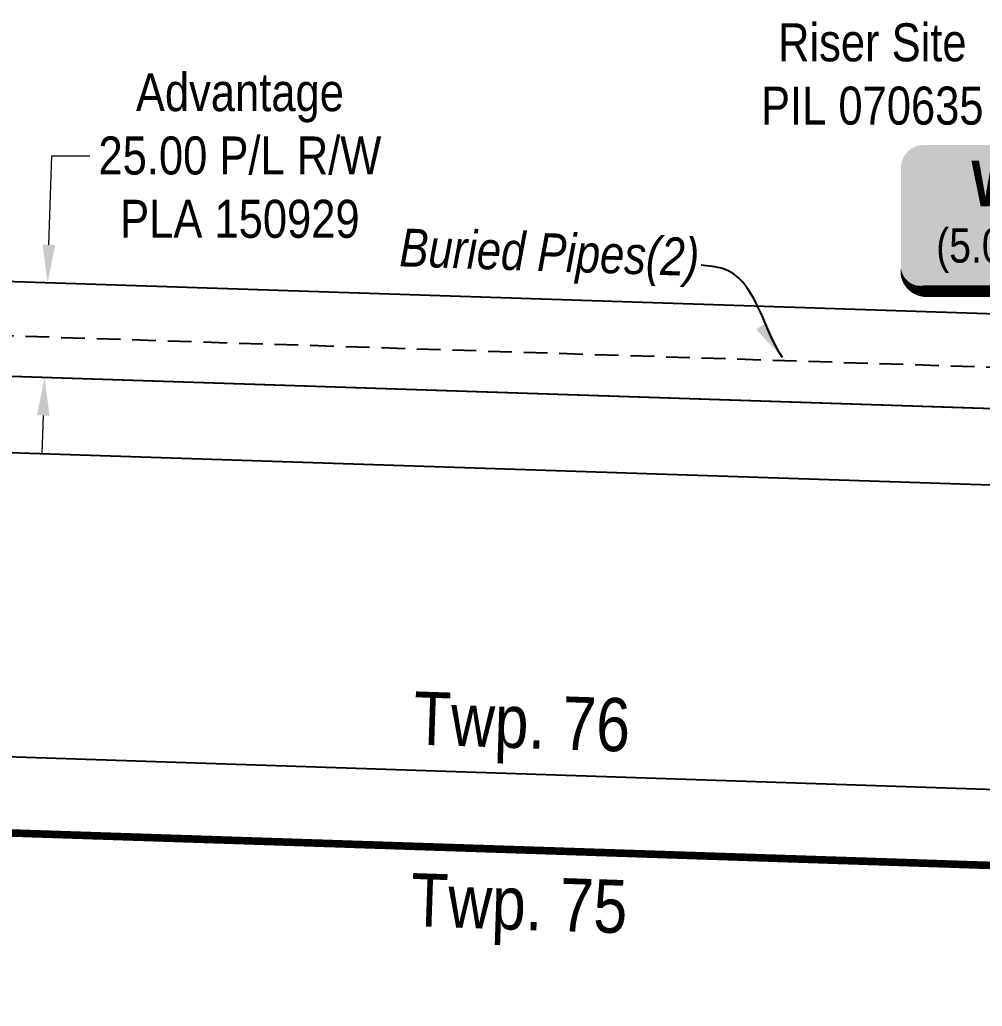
# Model space of a CAD drawing. Extents: x 347027 to 353466, y 6157949 to 6165050.
# Drawn here: x 350846.8 to 351100.2, y 6158328.7 to 6158588.4 of the extents above; entities that cross this region are included whole.
import ezdxf

# ---------------------------------------------------------------- set-up
doc = ezdxf.new("R2010")
doc.units = 0
doc.header["$LTSCALE"] = 5
doc.header["$PDSIZE"] = 20
doc.linetypes.add('DASHDOT2', pattern=[5, 2.5, -1.25, 0, -1.25])
doc.linetypes.add('UG_PIPE', pattern=[1.875, 1.25, -0.625])
doc.layers.get('Defpoints').update_dxf_attribs({"color": 9})
for name, color, linetype in [('AS-PIPE-UG', 44, 'UG_PIPE'), ('AS-PIPE-UG-T', 44, 'Continuous'), ('AS-WILDLIFE', 131, 'DASHDOT2'), ('D-TXT', 6, 'Continuous'), ('F-RW', 190, 'Continuous'), ('L-SEC', 7, 'Continuous'), ('P-TEMP-BLOCKS', 250, 'Continuous')]:
    doc.layers.add(name, color=color, linetype=linetype)
doc.layers.add('F-RW-T', color=190, linetype='Continuous', lineweight=9)
doc.layers.add('F-WS-T', color=190, linetype='Continuous', lineweight=9)
doc.styles.add('175L', font='ARIALN.TTF', dxfattribs={"height": 20})
doc.styles.add('80', font='ARIALN.TTF', dxfattribs={"height": 10})
doc.styles.add('80CG', font='ARIALN.TTF', dxfattribs={"height": 10})
doc.styles.add('80L', font='ARIALN.TTF', dxfattribs={"height": 10})
doc.styles.add('BOLD', font='ARIALNB.TTF')
doc.dimstyles.new('Compass 5 000', dxfattribs={"dimscale": 5, "dimtxt": 9, "dimasz": 2, "dimexe": 0.2, "dimexo": 0.0625, "dimgap": 0.5, "dimtad": 0, "dimtih": 1, "dimtoh": 1, "dimzin": 0, "dimdsep": 46, "dimtxsty": '80CG', "dimcen": 0.1, "dimse1": 1, "dimse2": 1, "dimclrd": 256, "dimclrt": 256, "dimaunit": 1, "dimadec": 4, "dimazin": 0, "dimtfac": 0.06, "dimtofl": 0, "dimtmove": 0, "dimatfit": 1, "dimfxl": 0.2, "dimtolj": 1, "dimtzin": 0, "dimlwd": -1, "dimarcsym": 0})

# ---------------------------------------------------------------- blocks, each defined once
blk = doc.blocks.new('*D70')
at = {"layer": 'Defpoints', "color": 0, "transparency": 16777216}
for p in [(350865.5, 6158518.86), (350853.29, 6158494.25), (350864.68, 6158493.88)]:
    blk.add_point(p, dxfattribs=at)
at = {"layer": 'F-RW-T', "transparency": 16777216}
for p, q in [((350854.44, 6158529.23), (350855.22, 6158552.64)), ((350855.22, 6158552.64), (350865.22, 6158552.64)), ((350852.96, 6158484.26), (350852.63, 6158474.27))]:
    blk.add_line(p, q, dxfattribs=at)
for points in [[(350852.78, 6158529.28), (350856.11, 6158529.17), (350854.11, 6158519.23)], [(350851.3, 6158484.31), (350854.63, 6158484.2), (350853.29, 6158494.25)]]:
    blk.add_solid(points, dxfattribs=at)
at = {"layer": 'F-RW-T', "transparency": 16777216, "insert": (350904.75, 6158552.64), "char_height": 10, "attachment_point": 5, "style": '80CG'}
blk.add_mtext('\\A1;Advantage\\P25.00 P/L R/W\\PPLA 150929', dxfattribs=at)
blk = doc.blocks.new('*U217')
h = blk.add_hatch(color=111)
edge = h.paths.add_edge_path()
edge.add_line((-26.5, -20), (26.5, -20))
edge.add_arc((26.5, -14), 6, 270, 360)
edge.add_line((32.5, -14), (32.5, 12.5))
edge.add_arc((26.5, 12.5), 6, 0, 90)
edge.add_line((26.5, 18.5), (-26.5, 18.5))
edge.add_arc((-26.5, 12.5), 6, 90, 180)
edge.add_line((-32.5, 12.5), (-32.5, -14))
edge.add_arc((-26.5, -14), 6, 180, 270)
at = {"color": 250, "flags": 128}
blk.add_lwpolyline([(-26.5, -20, 3, 3, 0), (26.5, -20, 3, 3, 0.414214), (32.5, -14, 3, 3, 0), (32.5, 12.5, 3, 0, 0.414214), (26.5, 18.5, 0, 0, 0), (-26.5, 18.5, 0, 0, 0.414214), (-32.5, 12.5, 0, 0, 0), (-32.5, -14, 0, 3, 0.414214)], format="xyseb", close=True, dxfattribs=at)
at = {"flags": 128}
blk.add_lwpolyline([(82.96, -6.59, 0, 7.5, 0), (0, 0, 0, 0, 0)], format="xyseb", dxfattribs=at)
at = {"color": 250}
for tag, p, height, style in [('TEMP_AREA_W1_001', (-9.21, 2.24), 12, 'BOLD'), ('ENTER_TEXT_001', (-30.66, -12.47), 9, '80')]:
    blk.add_attdef(tag, p, '', height=height, dxfattribs=dict(at, style=style))

msp = doc.modelspace()

# ---------------------------------------------------------------- linework, layer by layer
at = {"layer": 'AS-PIPE-UG', "flags": 128}
msp.add_lwpolyline([(350735.848, 6158508.718), (351178.577, 6158494.589), (351211.14, 6158493.654), (351479.396, 6158485.929), (351638.453, 6158479.966), (351699.191, 6158477.095), (351752.127, 6158477.667)], dxfattribs=at)
at = {"layer": 'AS-WILDLIFE', "const_width": 2, "flags": 128}
msp.add_lwpolyline([(350331.695, 6158391.328), (352192.956, 6158329.748)], dxfattribs=at)
at = {"layer": 'F-RW', "flags": 128}
msp.add_lwpolyline([(351161.921, 6158484.086), (350466.001, 6158507.015), (350466.845, 6158531.994), (351162.762, 6158509.065)], dxfattribs=at)
at = {"layer": 'F-RW'}
msp.add_lwpolyline([(350335.116, 6158491.318), (351763.246, 6158444.278), (351763.392, 6158464.28), (350335.775, 6158511.303)], dxfattribs=at)
at = {"layer": 'L-SEC'}
for p, q in [((351258.339, 6158380.62), (350452.404, 6158407.439)), ((351257.67, 6158360.519), (350451.897, 6158387.333))]:
    msp.add_line(p, q, dxfattribs=at)

# ---------------------------------------------------------------- block references
at = {"layer": 'P-TEMP-BLOCKS'}
ref = msp.add_blockref('*U217', (351111.298, 6158536.986), dxfattribs=dict(at, xscale=0.99973765, yscale=0.99973765, zscale=0.99973765))
ref.add_attrib('TEMP_AREA_W1_001', 'W35', (351097.358, 6158539.332), dxfattribs={"layer": '0', "color": 250, "height": 11.9969, "style": 'BOLD'})
ref.add_attrib('ENTER_TEXT_001', '(5.0x63.7)', (351088.095, 6158524.519), dxfattribs={"layer": '0', "color": 250, "height": 8.9976, "style": '80'})

# ---------------------------------------------------------------- texts
at = {"layer": 'AS-PIPE-UG-T', "insert": (350946.66, 6158533.541), "char_height": 9.99755, "attachment_point": 1, "rotation": 358.11284, "style": '80L'}
msp.add_mtext_dynamic_manual_height_columns('\\pi0.31811;{\\fArial Narrow|b0|i1|c0|p34;Buried Pipes(2)}', width=78.40707, gutter_width=50.012, heights=[0], dxfattribs=at)
at = {"layer": 'D-TXT', "color": 3, "style": '80L'}
for s, p in [('Twp. 76', (350950.28, 6158397.657)), ('Twp. 75', (350949.556, 6158349.842))]:
    msp.add_text(s, height=13.9966, rotation=358.09404, dxfattribs=at).set_placement(p)
at = {"layer": 'F-WS-T', "insert": (351040.62, 6158604.166), "char_height": 9.99755, "attachment_point": 1, "style": '175L'}
msp.add_mtext_dynamic_manual_height_columns('\\pi17.31393;Taqa\\P\\pi5.83993;Riser Site\\P\\pi1.35263;PIL 070635', width=59.94226, gutter_width=100.049, heights=[0], dxfattribs=at)

# ---------------------------------------------------------------- dimensions: what is measured, and where the dimension line sits
at = {"layer": 'F-RW-T'}
dim = msp.add_linear_dim(base=(350853.291, 6158494.254), p1=(350865.5, 6158518.859), p2=(350864.677, 6158493.879), angle=268.11291, text='Advantage\\P25.00 P/L R/W\\PPLA 150929', dimstyle='Compass 5 000', dxfattribs=at)
dim.commit()
dim.dimension.update_dxf_attribs({"geometry": '*D70', "text_midpoint": (350904.755, 6158552.643), "dimtype": 161})

# ---------------------------------------------------------------- leaders
at = {"layer": 'AS-PIPE-UG-T', "path_type": 1}
msp.add_leader([(351047.624, 6158499.539), (351031.806, 6158522.959), (351026.24, 6158523.837)], dimstyle='Compass 5 000', override={"dimgap": 0.5, "dimtad": 0}, dxfattribs=at)

doc.saveas('drawing.dxf')
